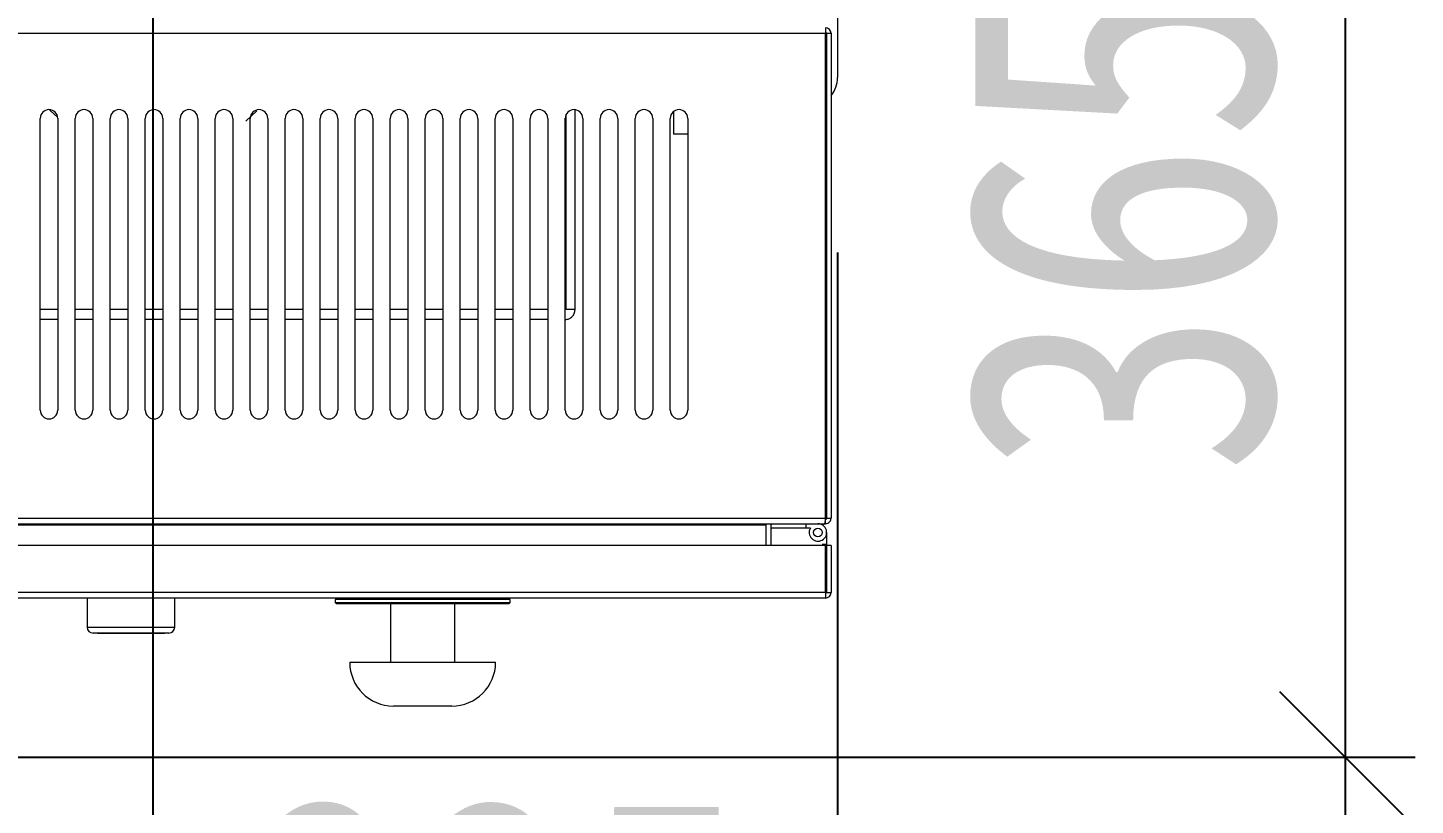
# Model space of a CAD drawing. Extents: x -2187 to 96136, y -11110 to 52208.
# Drawn here: x 52022.5 to 52498.1, y 18395 to 18661.5 of the extents above; entities that cross this region are included whole.
import ezdxf

# ---------------------------------------------------------------- set-up
doc = ezdxf.new("R2010")
doc.units = 0
doc.header["$LTSCALE"] = 1000
doc.header["$MEASUREMENT"] = 0
doc.linetypes.add('ACAD_ISO02W100', pattern=[15, 12, -3])
doc.layers.add('洗衣房设备', color=4, linetype='Continuous')
doc.styles.add('-宋体', font='', dxfattribs={"width": 0.8})
doc.styles.add('-黑体', font='simhei.ttf')
doc.styles.add('HZHT', font='hztxt_e.shx', dxfattribs={"width": 1.5, "bigfont": 'hztxt.shx'})
doc.styles.get('-宋体').set_extended_font_data('SimSun')
doc.dimstyles.new('50', dxfattribs={"dimscale": 30, "dimtxt": 3.5, "dimasz": 1.5, "dimexe": 0.8, "dimexo": 2, "dimgap": 0.8, "dimtad": 1, "dimdec": 0, "dimrnd": 5, "dimzin": 0, "dimdsep": 46, "dimtxsty": '-宋体', "dimblk": 'OBLIQUE', "dimcen": 0.6, "dimdle": 0.8, "dimclrd": 6, "dimclre": 6, "dimclrt": 6, "dimadec": 0, "dimazin": 0, "dimtfac": 1, "dimtdec": 0, "dimtofl": 0, "dimtmove": 2, "dimatfit": 3, "dimldrblk": 'OBLIQUE', "dimfxl": 0, "dimtolj": 1, "dimtzin": 0, "dimarcsym": 0})
doc.dimstyles.new('75', dxfattribs={"dimscale": 100, "dimtxt": 3, "dimasz": 1, "dimexe": 1, "dimexo": 1, "dimgap": 0.2, "dimtad": 1, "dimdec": 0, "dimrnd": 10, "dimzin": 0, "dimdsep": 46, "dimtxsty": 'HZHT', "dimblk1": 'ARCHTICK', "dimblk2": 'ARCHTICK', "dimsah": 1, "dimcen": 1, "dimdle": 0.5, "dimclrd": 1, "dimclre": 1, "dimadec": 0, "dimazin": 0, "dimtfac": 1, "dimtdec": 0, "dimtix": 1, "dimtmove": 2, "dimatfit": 3, "dimfxl": 0, "dimtolj": 1, "dimtzin": 0, "dimarcsym": 0})

# ---------------------------------------------------------------- blocks, each defined once
blk = doc.blocks.new('_ArchTick')
at = {"color": 0, "linetype": 'ByBlock', "const_width": 0.4}
blk.add_lwpolyline([(-0.5, -0.5), (0.5, 0.5)], dxfattribs=at)
blk = doc.blocks.new('*D129')
at = {"color": 1, "linetype": 'ACAD_ISO02W100', "lineweight": -2, "ltscale": 750}
for p, q in [((50290.1, 18544.5), (50290.1, 17223.45)), ((52300.1, 18544.5), (52300.1, 17223.45)), ((50240.1, 17323.45), (50759.39, 17323.45)), ((52350.1, 17323.45), (51628.61, 17323.45))]:
    blk.add_line(p, q, dxfattribs=at)
at = {"layer": 'Defpoints', "color": 0, "linetype": 'ACAD_ISO02W100', "ltscale": 750}
for p in [(50290.1, 18644.5), (52300.1, 18644.5), (52300.1, 17323.45)]:
    blk.add_point(p, dxfattribs=at)
at = {"color": 1, "linetype": 'ACAD_ISO02W100', "lineweight": -2, "ltscale": 750, "xscale": 100, "yscale": 100, "zscale": 100, "rotation": 180}
blk.add_blockref('_ArchTick', (50290.1, 17323.45), dxfattribs=at)
at = {"color": 1, "linetype": 'ACAD_ISO02W100', "lineweight": -2, "ltscale": 750, "xscale": 100, "yscale": 100, "zscale": 100}
blk.add_blockref('_ArchTick', (52300.1, 17323.45), dxfattribs=at)
at = {"color": 0, "linetype": 'ACAD_ISO02W100', "ltscale": 750, "insert": (51194, 17475.14), "char_height": 300, "attachment_point": 2, "style": '-黑体'}
blk.add_mtext('\\A1;2070', dxfattribs=at)
blk = doc.blocks.new('_OBLIQUE')
at = {"color": 0, "linetype": 'ByBlock'}
blk.add_line((-0.5, -0.5), (0.5, 0.5), dxfattribs=at)
blk = doc.blocks.new('*D120')
at = {"layer": 'Defpoints', "color": 0, "linetype": 'ACAD_ISO02W100', "ltscale": 750}
for p in [(52065.36, 18776.32), (51768.1, 18411.5), (52474.11, 18411.5)]:
    blk.add_point(p, dxfattribs=at)
at = {"layer": '洗衣房设备', "color": 6, "linetype": 'ACAD_ISO02W100', "lineweight": -2, "ltscale": 750}
for p, q in [((52474.11, 18800.32), (52474.11, 18387.5)), ((52125.36, 18776.32), (52498.11, 18776.32)), ((51828.1, 18411.5), (52498.11, 18411.5))]:
    blk.add_line(p, q, dxfattribs=at)
at = {"layer": '洗衣房设备', "color": 6, "linetype": 'ACAD_ISO02W100', "lineweight": -2, "ltscale": 750, "xscale": 45, "yscale": 45, "zscale": 45}
for p, rotation in [((52474.11, 18776.32), 90), ((52474.11, 18411.5), 270)]:
    blk.add_blockref('_OBLIQUE', p, dxfattribs=dict(at, rotation=rotation))
at = {"layer": '洗衣房设备', "color": 6, "linetype": 'ACAD_ISO02W100', "ltscale": 750, "insert": (52397.61, 18593.91), "char_height": 105, "attachment_point": 5, "rotation": 90, "style": '-宋体'}
blk.add_mtext('\\A1;365', dxfattribs=at)
blk = doc.blocks.new('*D121')
at = {"layer": 'Defpoints', "color": 0, "linetype": 'ACAD_ISO02W100', "ltscale": 750}
for p in [(52065.36, 18776.32), (52300.1, 18644.5), (52300.1, 18267.54)]:
    blk.add_point(p, dxfattribs=at)
at = {"layer": '洗衣房设备', "color": 6, "linetype": 'ACAD_ISO02W100', "lineweight": -2, "ltscale": 750}
for p, q in [((52065.36, 18716.32), (52065.36, 18243.54)), ((52300.1, 18584.5), (52300.1, 18243.54)), ((52041.36, 18267.54), (52324.1, 18267.54))]:
    blk.add_line(p, q, dxfattribs=at)
at = {"layer": '洗衣房设备', "color": 6, "linetype": 'ACAD_ISO02W100', "lineweight": -2, "ltscale": 750, "xscale": 45, "yscale": 45, "zscale": 45, "rotation": 180}
blk.add_blockref('_OBLIQUE', (52065.36, 18267.54), dxfattribs=at)
at = {"layer": '洗衣房设备', "color": 6, "linetype": 'ACAD_ISO02W100', "lineweight": -2, "ltscale": 750, "xscale": 45, "yscale": 45, "zscale": 45}
blk.add_blockref('_OBLIQUE', (52300.1, 18267.54), dxfattribs=at)
at = {"layer": '洗衣房设备', "color": 6, "linetype": 'ACAD_ISO02W100', "ltscale": 750, "insert": (52182.73, 18344.04), "char_height": 105, "attachment_point": 5, "style": '-宋体'}
blk.add_mtext('\\A1;235', dxfattribs=at)

msp = doc.modelspace()

# ---------------------------------------------------------------- linework, layer by layer
at = {"color": 7, "linetype": 'Continuous', "lineweight": 15}
for p, q in [((52300.097, 18716.401), (52300.097, 18644.501)), ((52295.942, 18661.501), (52295.942, 18659.601)), ((52295.942, 18661.501), (52295.942, 18659.601)), ((52295.942, 18493.401), (52295.942, 18659.601)), ((52295.942, 18493.401), (52295.942, 18659.601)), ((52296.342, 18659.601), (52296.342, 18493.401)), ((52296.342, 18659.601), (52297.842, 18659.601)), ((52296.342, 18659.601), (52296.342, 18493.401)), ((52296.342, 18659.601), (52297.842, 18659.601)), ((52297.842, 18659.601), (52297.842, 18493.401)), ((52297.842, 18659.601), (52297.842, 18493.401)), ((52295.942, 18636.388), (52296.342, 18636.691)), ((52295.942, 18636.388), (52296.342, 18636.691)), ((52032.669, 18630.872), (52030.275, 18632.984)), ((52101.056, 18632.984), (52097.178, 18629.464)), ((52207.097, 18564.901), (52207.097, 18631.847)), ((52207.097, 18564.901), (52207.097, 18631.847)), ((52210.097, 18564.901), (52210.097, 18633.409)), ((52210.097, 18564.901), (52210.097, 18633.409)), ((52243.842, 18632.753), (52243.842, 18625.001)), ((52243.842, 18632.753), (52243.842, 18625.001)), ((52026.741, 18530.43), (52026.741, 18630.43)), ((52032.741, 18630.43), (52032.741, 18530.43)), ((52038.741, 18530.43), (52038.741, 18630.43)), ((52038.741, 18530.43), (52038.741, 18630.43)), ((52044.741, 18630.43), (52044.741, 18530.43)), ((52044.741, 18630.43), (52044.741, 18530.43)), ((52050.741, 18530.43), (52050.741, 18630.43)), ((52050.741, 18530.43), (52050.741, 18630.43)), ((52056.741, 18630.43), (52056.741, 18530.43)), ((52056.741, 18630.43), (52056.741, 18530.43)), ((52062.741, 18530.43), (52062.741, 18630.43)), ((52062.741, 18530.43), (52062.741, 18630.43)), ((52068.741, 18630.43), (52068.741, 18530.43)), ((52068.741, 18630.43), (52068.741, 18530.43)), ((52074.741, 18530.43), (52074.741, 18630.43)), ((52080.741, 18630.43), (52080.741, 18530.43)), ((52086.741, 18530.43), (52086.741, 18630.43)), ((52092.741, 18630.43), (52092.741, 18530.43)), ((52098.741, 18530.43), (52098.741, 18630.43)), ((52104.741, 18630.43), (52104.741, 18530.43)), ((52110.741, 18530.43), (52110.741, 18630.43)), ((52116.741, 18630.43), (52116.741, 18530.43)), ((52122.741, 18530.43), (52122.741, 18630.43)), ((52122.741, 18530.43), (52122.741, 18630.43)), ((52128.741, 18630.43), (52128.741, 18530.43)), ((52128.741, 18630.43), (52128.741, 18530.43)), ((52134.741, 18530.43), (52134.741, 18630.43)), ((52134.741, 18530.43), (52134.741, 18630.43)), ((52140.741, 18630.43), (52140.741, 18530.43)), ((52140.741, 18630.43), (52140.741, 18530.43)), ((52146.741, 18530.43), (52146.741, 18630.43)), ((52146.741, 18530.43), (52146.741, 18630.43)), ((52152.741, 18630.43), (52152.741, 18530.43)), ((52152.741, 18630.43), (52152.741, 18530.43)), ((52158.741, 18530.43), (52158.741, 18630.43)), ((52158.741, 18530.43), (52158.741, 18630.43)), ((52164.741, 18630.43), (52164.741, 18530.43)), ((52164.741, 18630.43), (52164.741, 18530.43)), ((52170.741, 18530.43), (52170.741, 18630.43)), ((52170.741, 18530.43), (52170.741, 18630.43)), ((52176.741, 18630.43), (52176.741, 18530.43)), ((52176.741, 18630.43), (52176.741, 18530.43)), ((52182.741, 18530.43), (52182.741, 18630.43)), ((52182.741, 18530.43), (52182.741, 18630.43)), ((52188.741, 18630.43), (52188.741, 18530.43)), ((52188.741, 18630.43), (52188.741, 18530.43)), ((52194.741, 18530.43), (52194.741, 18630.43)), ((52194.741, 18530.43), (52194.741, 18630.43)), ((52200.741, 18630.43), (52200.741, 18530.43)), ((52200.741, 18630.43), (52200.741, 18530.43)), ((52206.741, 18530.43), (52206.741, 18630.43)), ((52206.741, 18530.43), (52206.741, 18630.43)), ((52206.743, 18564.901), (52206.743, 18630.55)), ((52206.743, 18564.901), (52206.743, 18630.55)), ((52212.741, 18630.43), (52212.741, 18530.43)), ((52212.741, 18630.43), (52212.741, 18530.43)), ((52218.741, 18530.43), (52218.741, 18630.43)), ((52218.741, 18530.43), (52218.741, 18630.43)), ((52224.741, 18630.43), (52224.741, 18530.43)), ((52224.741, 18630.43), (52224.741, 18530.43)), ((52230.741, 18530.43), (52230.741, 18630.43)), ((52230.741, 18530.43), (52230.741, 18630.43)), ((52236.741, 18630.43), (52236.741, 18530.43)), ((52236.741, 18630.43), (52236.741, 18530.43)), ((52242.741, 18530.43), (52242.741, 18630.43)), ((52242.741, 18530.43), (52242.741, 18630.43)), ((52248.741, 18630.43), (52248.741, 18530.43)), ((52248.741, 18630.43), (52248.741, 18530.43)), ((52116.741, 18624.155), (52116.741, 18530.43)), ((52116.741, 18624.155), (52116.741, 18530.43)), ((52248.741, 18625.001), (52243.842, 18625.001)), ((52248.741, 18625.001), (52243.842, 18625.001)), ((52110.741, 18530.43), (52110.741, 18617.349)), ((52110.741, 18530.43), (52110.741, 18617.349)), ((52104.741, 18612.041), (52104.741, 18530.43)), ((52104.741, 18612.041), (52104.741, 18530.43)), ((52026.741, 18530.43), (52026.741, 18607.032)), ((52026.741, 18530.43), (52026.741, 18607.032)), ((52098.741, 18530.43), (52098.741, 18607.82)), ((52098.741, 18530.43), (52098.741, 18607.82)), ((52032.741, 18603.842), (52032.741, 18530.43)), ((52032.741, 18603.842), (52032.741, 18530.43)), ((52092.741, 18604.464), (52092.741, 18530.43)), ((52092.741, 18604.464), (52092.741, 18530.43)), ((52038.741, 18530.43), (52038.741, 18601.359)), ((52038.741, 18530.43), (52038.741, 18601.359)), ((52044.741, 18599.504), (52044.741, 18530.43)), ((52044.741, 18599.504), (52044.741, 18530.43)), ((52050.741, 18530.43), (52050.741, 18598.227)), ((52050.741, 18530.43), (52050.741, 18598.227)), ((52056.741, 18597.494), (52056.741, 18530.43)), ((52056.741, 18597.494), (52056.741, 18530.43)), ((52068.741, 18597.606), (52068.741, 18530.43)), ((52068.741, 18597.606), (52068.741, 18530.43)), ((52074.741, 18530.43), (52074.741, 18598.454)), ((52074.741, 18530.43), (52074.741, 18598.454)), ((52080.741, 18599.852), (52080.741, 18530.43)), ((52080.741, 18599.852), (52080.741, 18530.43)), ((52086.741, 18530.43), (52086.741, 18601.837)), ((52086.741, 18530.43), (52086.741, 18601.837)), ((52062.741, 18530.43), (52062.741, 18597.289)), ((52062.741, 18530.43), (52062.741, 18597.289)), ((52210.097, 18564.901), (52207.097, 18564.901)), ((52210.097, 18564.901), (52207.097, 18564.901)), ((52032.741, 18561.501), (52026.741, 18561.501)), ((52032.741, 18561.501), (52026.741, 18561.501)), ((52032.741, 18561.501), (52026.741, 18561.501)), ((52044.741, 18561.501), (52038.741, 18561.501)), ((52044.741, 18561.501), (52038.741, 18561.501)), ((52044.741, 18561.501), (52038.741, 18561.501)), ((52044.741, 18561.501), (52038.741, 18561.501)), ((52056.741, 18561.501), (52050.741, 18561.501)), ((52056.741, 18561.501), (52050.741, 18561.501)), ((52056.741, 18561.501), (52050.741, 18561.501)), ((52056.741, 18561.501), (52050.741, 18561.501)), ((52068.741, 18561.501), (52062.741, 18561.501)), ((52068.741, 18561.501), (52062.741, 18561.501)), ((52068.741, 18561.501), (52062.741, 18561.501)), ((52068.741, 18561.501), (52062.741, 18561.501)), ((52080.741, 18561.501), (52074.741, 18561.501)), ((52080.741, 18561.501), (52074.741, 18561.501)), ((52080.741, 18561.501), (52074.741, 18561.501)), ((52092.741, 18561.501), (52086.741, 18561.501)), ((52092.741, 18561.501), (52086.741, 18561.501)), ((52092.741, 18561.501), (52086.741, 18561.501)), ((52104.741, 18561.501), (52098.741, 18561.501)), ((52104.741, 18561.501), (52098.741, 18561.501)), ((52104.741, 18561.501), (52098.741, 18561.501)), ((52116.741, 18561.501), (52110.741, 18561.501)), ((52116.741, 18561.501), (52110.741, 18561.501)), ((52116.741, 18561.501), (52110.741, 18561.501)), ((52128.741, 18561.501), (52122.741, 18561.501)), ((52128.741, 18561.501), (52122.741, 18561.501)), ((52140.741, 18561.501), (52134.741, 18561.501)), ((52140.741, 18561.501), (52134.741, 18561.501)), ((52152.741, 18561.501), (52146.741, 18561.501)), ((52152.741, 18561.501), (52146.741, 18561.501)), ((52164.741, 18561.501), (52158.741, 18561.501)), ((52164.741, 18561.501), (52158.741, 18561.501)), ((52176.741, 18561.501), (52170.741, 18561.501)), ((52176.741, 18561.501), (52170.741, 18561.501)), ((52188.741, 18561.501), (52182.741, 18561.501)), ((52188.741, 18561.501), (52182.741, 18561.501)), ((52200.741, 18561.501), (52194.741, 18561.501)), ((52200.741, 18561.501), (52194.741, 18561.501)), ((51819.742, 18493.401), (52295.942, 18493.401)), ((51819.742, 18493.401), (52295.942, 18493.401)), ((52295.942, 18491.501), (52295.942, 18493.001)), ((52295.942, 18491.501), (52295.942, 18493.001)), ((52296.342, 18493.401), (52297.842, 18493.401)), ((52296.342, 18493.401), (52297.842, 18493.401)), ((51820.096, 18491.501), (52295.588, 18491.501)), ((51820.096, 18491.501), (52295.588, 18491.501)), ((51840.196, 18491.101), (52275.488, 18491.101)), ((51840.196, 18491.101), (52275.488, 18491.101)), ((52275.488, 18491.101), (52275.488, 18484.001)), ((52275.488, 18491.101), (52275.488, 18484.001)), ((52277.342, 18491.501), (52277.342, 18491.101)), ((52277.342, 18491.501), (52277.342, 18491.101)), ((52277.342, 18484.001), (52277.342, 18491.101)), ((52277.342, 18484.001), (52277.342, 18491.101)), ((52289.342, 18490.001), (52277.342, 18490.001)), ((52289.342, 18490.001), (52277.342, 18490.001)), ((52289.342, 18490.001), (52289.342, 18491.501)), ((52289.342, 18490.001), (52289.342, 18491.501)), ((52290.744, 18490.001), (52289.342, 18490.001)), ((52290.744, 18490.001), (52289.342, 18490.001)), ((52295.588, 18491.501), (52295.942, 18491.501)), ((52295.588, 18491.501), (52295.942, 18491.501)), ((52296.342, 18488.501), (52296.342, 18484.501)), ((52296.342, 18488.501), (52296.342, 18484.501)), ((52295.942, 18484.001), (51819.742, 18484.001)), ((52295.942, 18484.001), (51819.742, 18484.001)), ((52294.842, 18484.501), (52296.342, 18484.501)), ((52294.842, 18484.501), (52296.342, 18484.501)), ((52295.942, 18467.901), (52295.942, 18484.001)), ((52295.942, 18467.901), (52295.942, 18484.001)), ((52296.342, 18484.501), (52296.342, 18484.001)), ((52296.342, 18484.501), (52296.342, 18484.001)), ((52297.842, 18484.001), (52296.342, 18484.001)), ((52296.342, 18484.001), (52296.342, 18467.901)), ((52297.842, 18484.001), (52296.342, 18484.001)), ((52296.342, 18484.001), (52296.342, 18467.901)), ((52297.842, 18484.001), (52297.842, 18467.901)), ((52297.842, 18484.001), (52297.842, 18467.901)), ((52295.942, 18467.901), (51819.742, 18467.901)), ((52295.942, 18467.901), (51819.742, 18467.901)), ((52295.942, 18466.001), (51819.742, 18466.001)), ((52295.942, 18466.001), (51819.742, 18466.001)), ((52042.842, 18466.001), (52042.842, 18456.001)), ((52042.842, 18466.001), (52042.842, 18456.001)), ((52072.842, 18456.001), (52072.842, 18466.001)), ((52072.842, 18456.001), (52072.842, 18466.001)), ((52127.842, 18465.501), (52127.842, 18464.501)), ((52130.359, 18465.501), (52127.842, 18465.501)), ((52127.842, 18465.501), (52127.842, 18464.501)), ((52130.359, 18465.501), (52127.842, 18465.501)), ((52127.842, 18464.501), (52128.342, 18464.001)), ((52127.842, 18464.501), (52130.359, 18464.501)), ((52127.842, 18464.501), (52128.342, 18464.001)), ((52127.842, 18464.501), (52130.359, 18464.501)), ((52187.842, 18465.501), (52130.359, 18465.501)), ((52187.842, 18465.501), (52130.359, 18465.501)), ((52130.359, 18464.501), (52187.842, 18464.501)), ((52130.359, 18464.501), (52187.842, 18464.501)), ((52187.342, 18464.001), (52187.842, 18464.501)), ((52187.342, 18464.001), (52187.842, 18464.501)), ((52187.842, 18464.501), (52187.842, 18465.501)), ((52187.842, 18464.501), (52187.842, 18465.501)), ((52295.942, 18467.901), (52295.942, 18466.001)), ((52295.942, 18467.901), (52295.942, 18466.001)), ((52296.342, 18467.901), (52297.842, 18467.901)), ((52296.342, 18467.901), (52297.842, 18467.901)), ((52130.817, 18464.001), (52128.342, 18464.001)), ((52130.817, 18464.001), (52128.342, 18464.001)), ((52187.342, 18464.001), (52130.817, 18464.001)), ((52187.342, 18464.001), (52130.817, 18464.001)), ((52146.842, 18464.001), (52146.842, 18444.001)), ((52146.842, 18464.001), (52146.842, 18444.001)), ((52168.842, 18444.001), (52168.842, 18464.001)), ((52168.842, 18444.001), (52168.842, 18464.001)), ((52070.842, 18454.001), (52044.842, 18454.001)), ((52070.842, 18454.001), (52044.842, 18454.001)), ((52069.342, 18453.901), (52046.342, 18453.901)), ((52069.342, 18453.901), (52046.342, 18453.901)), ((52132.842, 18444.001), (52182.842, 18444.001)), ((52132.842, 18444.001), (52182.842, 18444.001)), ((52167.842, 18429.001), (52147.842, 18429.001)), ((52167.842, 18429.001), (52147.842, 18429.001))]:
    msp.add_line(p, q, dxfattribs=at)
at = {"color": 8, "linetype": 'Continuous', "lineweight": 15}
for p, q in [((51927.56, 18659.601), (52295.942, 18659.601)), ((52169.454, 18659.601), (52295.942, 18659.601)), ((52032.741, 18564.901), (52026.741, 18564.901)), ((52032.741, 18564.901), (52026.741, 18564.901)), ((52032.741, 18564.901), (52026.741, 18564.901)), ((52044.741, 18564.901), (52038.741, 18564.901)), ((52044.741, 18564.901), (52038.741, 18564.901)), ((52044.741, 18564.901), (52038.741, 18564.901)), ((52044.741, 18564.901), (52038.741, 18564.901)), ((52056.741, 18564.901), (52050.741, 18564.901)), ((52056.741, 18564.901), (52050.741, 18564.901)), ((52056.741, 18564.901), (52050.741, 18564.901)), ((52056.741, 18564.901), (52050.741, 18564.901)), ((52068.741, 18564.901), (52062.741, 18564.901)), ((52068.741, 18564.901), (52062.741, 18564.901)), ((52068.741, 18564.901), (52062.741, 18564.901)), ((52068.741, 18564.901), (52062.741, 18564.901)), ((52080.741, 18564.901), (52074.741, 18564.901)), ((52080.741, 18564.901), (52074.741, 18564.901)), ((52080.741, 18564.901), (52074.741, 18564.901)), ((52092.741, 18564.901), (52086.741, 18564.901)), ((52092.741, 18564.901), (52086.741, 18564.901)), ((52092.741, 18564.901), (52086.741, 18564.901)), ((52104.741, 18564.901), (52098.741, 18564.901)), ((52104.741, 18564.901), (52098.741, 18564.901)), ((52104.741, 18564.901), (52098.741, 18564.901)), ((52116.741, 18564.901), (52110.741, 18564.901)), ((52116.741, 18564.901), (52110.741, 18564.901)), ((52116.741, 18564.901), (52110.741, 18564.901)), ((52128.741, 18564.901), (52122.741, 18564.901)), ((52128.741, 18564.901), (52122.741, 18564.901)), ((52140.741, 18564.901), (52134.741, 18564.901)), ((52140.741, 18564.901), (52134.741, 18564.901)), ((52152.741, 18564.901), (52146.741, 18564.901)), ((52152.741, 18564.901), (52146.741, 18564.901)), ((52164.741, 18564.901), (52158.741, 18564.901)), ((52164.741, 18564.901), (52158.741, 18564.901)), ((52176.741, 18564.901), (52170.741, 18564.901)), ((52176.741, 18564.901), (52170.741, 18564.901)), ((52188.741, 18564.901), (52182.741, 18564.901)), ((52188.741, 18564.901), (52182.741, 18564.901)), ((52200.741, 18564.901), (52194.741, 18564.901)), ((52200.741, 18564.901), (52194.741, 18564.901)), ((52206.743, 18564.901), (52206.741, 18564.901)), ((52206.743, 18564.901), (52206.741, 18564.901)), ((52042.842, 18456.001), (52072.842, 18456.001)), ((52042.842, 18456.001), (52072.842, 18456.001))]:
    msp.add_line(p, q, dxfattribs=at)
at = {"color": 7, "linetype": 'Continuous', "lineweight": 15}
msp.add_circle((52293.342, 18488.501), 1.5, dxfattribs=at)
msp.add_circle((52293.342, 18488.501), 1.5, dxfattribs=at)
for centre, radius, start, end in [((52295.942, 18659.601), 1.9, 0, 90), ((52295.942, 18659.601), 1.9, 0, 90), ((52295.942, 18659.601), 0.4, 0, 90), ((52295.942, 18659.601), 0.4, 0, 90), ((52290.097, 18644.501), 10, 320.76298, 0), ((52290.097, 18644.501), 10, 320.76298, 0), ((52029.741, 18630.43), 3, 0, 180), ((52041.741, 18630.43), 3, 0, 180), ((52041.741, 18630.43), 3, 0, 180), ((52053.741, 18630.43), 3, 0, 180), ((52053.741, 18630.43), 3, 0, 180), ((52065.741, 18630.43), 3, 0, 180), ((52065.741, 18630.43), 3, 0, 180), ((52077.741, 18630.43), 3, 0, 180), ((52089.741, 18630.43), 3, 0, 180), ((52101.741, 18630.43), 3, 0, 180), ((52113.741, 18630.43), 3, 0, 180), ((52125.741, 18630.43), 3, 0, 180), ((52125.741, 18630.43), 3, 0, 180), ((52137.741, 18630.43), 3, 0, 180), ((52137.741, 18630.43), 3, 0, 180), ((52149.741, 18630.43), 3, 0, 180), ((52149.741, 18630.43), 3, 0, 180), ((52161.741, 18630.43), 3, 0, 180), ((52161.741, 18630.43), 3, 0, 180), ((52173.741, 18630.43), 3, 0, 180), ((52173.741, 18630.43), 3, 0, 180), ((52185.741, 18630.43), 3, 0, 180), ((52185.741, 18630.43), 3, 0, 180), ((52197.741, 18630.43), 3, 0, 180), ((52197.741, 18630.43), 3, 0, 180), ((52209.741, 18630.43), 3, 0, 180), ((52209.741, 18630.43), 3, 0, 180), ((52221.741, 18630.43), 3, 0, 180), ((52221.741, 18630.43), 3, 0, 180), ((52233.741, 18630.43), 3, 0, 180), ((52233.741, 18630.43), 3, 0, 180), ((52245.741, 18630.43), 3, 0, 180), ((52245.741, 18630.43), 3, 0, 180), ((52029.741, 18530.43), 3, 180, 0), ((52029.741, 18530.43), 3, 180, 0), ((52029.741, 18530.43), 3, 180, 0), ((52041.741, 18530.43), 3, 180, 0), ((52041.741, 18530.43), 3, 180, 0), ((52041.741, 18530.43), 3, 180, 0), ((52041.741, 18530.43), 3, 180, 0), ((52053.741, 18530.43), 3, 180, 0), ((52053.741, 18530.43), 3, 180, 0), ((52053.741, 18530.43), 3, 180, 0), ((52053.741, 18530.43), 3, 180, 0), ((52065.741, 18530.43), 3, 180, 0), ((52065.741, 18530.43), 3, 180, 0), ((52065.741, 18530.43), 3, 180, 0), ((52065.741, 18530.43), 3, 180, 0), ((52077.741, 18530.43), 3, 180, 0), ((52077.741, 18530.43), 3, 180, 0), ((52077.741, 18530.43), 3, 180, 0), ((52089.741, 18530.43), 3, 180, 0), ((52089.741, 18530.43), 3, 180, 0), ((52089.741, 18530.43), 3, 180, 0), ((52101.741, 18530.43), 3, 180, 0), ((52101.741, 18530.43), 3, 180, 0), ((52101.741, 18530.43), 3, 180, 0), ((52113.741, 18530.43), 3, 180, 0), ((52113.741, 18530.43), 3, 180, 0), ((52113.741, 18530.43), 3, 180, 0), ((52125.741, 18530.43), 3, 180, 0), ((52125.741, 18530.43), 3, 180, 0), ((52137.741, 18530.43), 3, 180, 0), ((52137.741, 18530.43), 3, 180, 0), ((52149.741, 18530.43), 3, 180, 0), ((52149.741, 18530.43), 3, 180, 0), ((52161.741, 18530.43), 3, 180, 0), ((52161.741, 18530.43), 3, 180, 0), ((52173.741, 18530.43), 3, 180, 0), ((52173.741, 18530.43), 3, 180, 0), ((52185.741, 18530.43), 3, 180, 0), ((52185.741, 18530.43), 3, 180, 0), ((52197.741, 18530.43), 3, 180, 0), ((52197.741, 18530.43), 3, 180, 0), ((52209.741, 18530.43), 3, 180, 0), ((52209.741, 18530.43), 3, 180, 0), ((52221.741, 18530.43), 3, 180, 0), ((52221.741, 18530.43), 3, 180, 0), ((52233.741, 18530.43), 3, 180, 0), ((52233.741, 18530.43), 3, 180, 0), ((52245.741, 18530.43), 3, 180, 0), ((52245.741, 18530.43), 3, 180, 0), ((52293.342, 18488.501), 3, 150, 90), ((52293.342, 18488.501), 3, 150, 90), ((52295.942, 18467.901), 1.9, 270, 0), ((52295.942, 18467.901), 1.9, 270, 0), ((52044.842, 18456.001), 2, 180, 270), ((52044.842, 18456.001), 2, 180, 270), ((52070.842, 18456.001), 2, 270, 0), ((52070.842, 18456.001), 2, 270, 0), ((52147.842, 18444.001), 15, 180, 270), ((52147.842, 18444.001), 15, 180, 270), ((52167.842, 18444.001), 15, 270, 0), ((52167.842, 18444.001), 15, 270, 0)]:
    msp.add_arc(centre, radius, start, end, dxfattribs=at)
for points, knots in [([(52030.275, 18632.984), (52030.22, 18633.038), (52030.111, 18633.147), (52030.037, 18633.25), (52030.01, 18633.296), (52030.007, 18633.301)], [0, 0, 0, 0, 0.4701431, 0.9408135, 1, 1, 1, 1]), ([(52295.942, 18491.501), (52296.21, 18491.534), (52296.747, 18491.601), (52297.405, 18492.108), (52297.784, 18492.752), (52297.825, 18493.211), (52297.842, 18493.401)], [0, 0, 0, 0, 0.2692803, 0.5387748, 0.8082716, 1, 1, 1, 1]), ([(52295.942, 18493.001), (52296.013, 18493.013), (52296.153, 18493.035), (52296.31, 18493.196), (52296.331, 18493.332), (52296.342, 18493.401)], [0, 0, 0, 0, 0.3431175, 0.6685873, 1, 1, 1, 1]), ([(52295.942, 18491.501), (52296.21, 18491.534), (52296.747, 18491.601), (52297.405, 18492.108), (52297.784, 18492.752), (52297.825, 18493.211), (52297.842, 18493.401)], [0, 0, 0, 0, 0.2692803, 0.5387748, 0.8082716, 1, 1, 1, 1]), ([(52295.942, 18493.001), (52296.013, 18493.013), (52296.153, 18493.035), (52296.31, 18493.196), (52296.331, 18493.332), (52296.342, 18493.401)], [0, 0, 0, 0, 0.3431175, 0.6685873, 1, 1, 1, 1])]:
    msp.add_open_spline(points, degree=3, knots=knots, dxfattribs=at)
for points in [[(52206.697, 18561.501), (52207.142, 18561.552), (52208.033, 18561.655), (52209.157, 18562.441), (52209.943, 18563.565), (52210.046, 18564.456), (52210.097, 18564.901)], [(52206.697, 18561.501), (52207.142, 18561.552), (52208.033, 18561.655), (52209.157, 18562.441), (52209.943, 18563.565), (52210.046, 18564.456), (52210.097, 18564.901)], [(52295.942, 18493.401), (52295.913, 18493.152), (52295.854, 18492.654), (52295.765, 18492.026), (52295.677, 18491.587), (52295.618, 18491.53), (52295.588, 18491.501)], [(52295.942, 18493.401), (52295.913, 18493.152), (52295.854, 18492.654), (52295.765, 18492.026), (52295.677, 18491.587), (52295.618, 18491.53), (52295.588, 18491.501)]]:
    msp.add_open_spline(points, degree=3, dxfattribs=at)

# ---------------------------------------------------------------- dimensions: what is measured, and where the dimension line sits
at = {"color": 1, "linetype": 'ACAD_ISO02W100', "ltscale": 750}
dim = msp.add_linear_dim(base=(52300.097, 17323.451), p1=(50290.097, 18644.501), p2=(52300.097, 18644.501), angle=180, text='2070', dimstyle='75', override={"dimtxsty": '-黑体', "dimfxl": 3.25}, dxfattribs=at)
dim.commit()
dim.dimension.update_dxf_attribs({"geometry": '*D129', "text_midpoint": (51193.999, 17323.451), "dimtype": 160})
at = {"layer": '洗衣房设备', "color": 2, "linetype": 'ACAD_ISO02W100', "ltscale": 750}
for base, p2, angle, picture, middle in [((52474.109, 18411.501), (51768.097, 18411.501), 270, '*D120', (52397.609, 18593.911)), ((52300.097, 18267.536), (52300.097, 18644.501), 180, '*D121', (52182.729, 18344.036))]:
    dim = msp.add_linear_dim(base=base, p1=(52065.362, 18776.32), p2=p2, angle=angle, dimstyle='50', dxfattribs=at)
    dim.commit()
    dim.dimension.update_dxf_attribs({"geometry": picture, "text_midpoint": middle})

# ---------------------------------------------------------------- leaders
msp.add_leader([(52054.844, 18747.704), (51493.03, 18116.862)], dimstyle='75', override={"dimscale": 50, "dimgap": 0.2, "dimtad": 0, "dimfxl": 0.5, "dimfxlon": 1}, dxfattribs=at)

doc.saveas('drawing.dxf')
